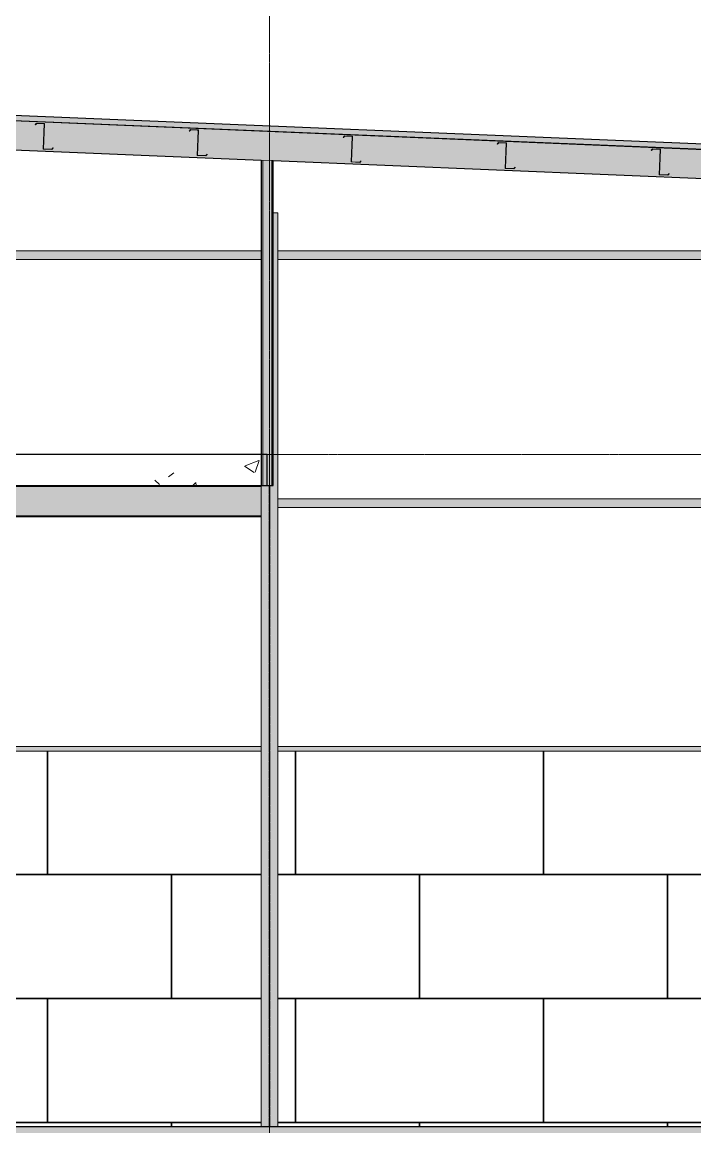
# Model space of a CAD drawing. Header units: inches. Extents: x -23445 to -32, y -314 to 853.
# Drawn here: x -12303.6 to -12041.7, y 0 to 430.1 of the extents above; entities that cross this region are included whole.
import ezdxf

# ---------------------------------------------------------------- set-up
doc = ezdxf.new("R2010")
doc.units = ezdxf.units.IN
doc.header["$MEASUREMENT"] = 0
doc.linetypes.add('Grid Line 1_2_', pattern=[0.875, 0.5, -0.125, 0.125, -0.125])
doc.linetypes.add('Hidden 1_8_', pattern=[0.1875, 0.125, -0.0625])
for name, color, linetype, lineweight in [('A-CLNG', 13, 'Continuous', 9), ('A-CLNG-PATT', 13, 'Continuous', 9), ('A-FLOR', 192, 'Continuous', 9), ('A-FLOR-LEVL', 51, 'Continuous', 9), ('A-FLOR-PATT', 8, 'Continuous', 25), ('A-ROOF', 132, 'Continuous', 9), ('A-WALL', 113, 'Continuous', 9), ('A-WALL-PATT', 111, 'Continuous', 25), ('I-WALL', 2, 'Continuous', 9), ('S-BEAM', 12, 'Continuous', 9), ('S-COLS', 52, 'Continuous', 9), ('S-GRID', 1, 'Continuous', 9)]:
    doc.layers.add(name, color=color, linetype=linetype, lineweight=lineweight)
pattern_1 = [(50, (22063.86, 65.275), (55.0854, -4.81984), [5.76, -63.36]), (355, (22063.86, 65.275), (-10.65569, 57.76853), [4.608, -50.688]), (100.451, (22068.45, 64.874), (44.42947, 52.94866), [4.895, -53.848]), (46.184, (22063.86, 80.635), (81.96444, -12.71212), [8.64, -95.04]), (96.636, (22070.69, 79.576), (71.7815, 74.81238), [7.343, -80.772]), (351.184, (22063.86, 80.635), (71.78195, 74.81243), [6.912, -76.032]), (21, (22071.54, 76.795), (45.84207, -30.92146), [5.76, -63.36]), (326, (22071.54, 76.795), (18.68706, 55.69148), [4.608, -50.688]), (71.451, (22075.36, 74.22), (64.52891, 24.77011), [4.895, -53.848]), (37.5, (22063.858, 65.275), (0.933895, 25.566816), [2.534, -47.539, 2.534, -48.922, -50.88]), (37.5, (22063.858, 65.275), (0.933895, 25.566816), [-101.53, 2.534, -48.346]), (7.5, (22063.858, 65.275), (20.20404, 30.291303), [2.534, -26.803, 2.534, -46.387, -19.392]), (7.5, (22063.858, 65.275), (20.20404, 30.291303), [-78.259, 2.534, -16.858]), (327.5, (22046.732, 65.275), (40.997785, -1.732403), [2.534, -16.666, 2.534, -57.37, -79.488]), (327.5, (22046.732, 65.275), (40.997785, -1.732403), [-79.104, 2.534, -76.954]), (317.5, (22039.052, 65.275), (44.788883, 7.68784), [2.534, -22.426, 2.534, -37.248, -56.448]), (317.5, (22039.052, 65.275), (44.788883, 7.68784), [-64.742, 2.534, -53.914])]
pattern_2 = [(45, (22063.858, 65.275), (-19.007, 19.007), []), (45, (22063.858, 94.075), (-19.007, 19.007), [])]

# ---------------------------------------------------------------- blocks, each defined once
blk = doc.blocks.new('Struct_Xcel_Sports Complex_rvt-3-Building Section - North_South looking East _ Lounge')
at = {"layer": 'A-FLOR-PATT', "lineweight": 9}
h = blk.add_hatch(dxfattribs=at)
h.set_pattern_fill('FP_37', style=0, pattern_type=2)
h.set_pattern_definition(pattern_1)
h.paths.add_polyline_path([(22790.8, -6), (22790.8, 0), (21132.3, 0), (21132.3, -6), (22724.07, -6)], flags=0)
at = {"layer": 'A-FLOR', "color": 250, "lineweight": 25}
blk.add_line((22790.8, 0), (21143.55, 0), dxfattribs=at)
blk = doc.blocks.new('W-Wide Flange-Column - W12X26-1530482-Building Section - North_South looking East _ Lounge')
at = {"layer": 'S-COLS', "linetype": 'Hidden 1_8_'}
for p, q in [((21384.9, 0), (21384.9, 249.75)), ((21385.21, 249.75), (21385.21, 0))]:
    blk.add_line(p, q, dxfattribs=at)
blk = doc.blocks.new('Girt_Z - 10_D-V91-Building Section - North_South looking East _ Lounge')
at = {"layer": 'S-BEAM'}
h = blk.add_hatch(dxfattribs=at)
h.set_pattern_fill('FP_35', color=256, style=0, pattern_type=2)
h.set_pattern_definition(pattern_2)
h.paths.add_polyline_path([(21300.37, 380.52), (21300.88, 381.08), (21300.8, 381.15), (21300.33, 380.64), (21297.19, 380.77), (21297, 380.66)], flags=0)
h.paths.add_polyline_path([(21297, 380.66), (21297.12, 380.85), (21297.52, 390.46), (21297.41, 390.47), (21297.35, 389)], flags=0)
h.paths.add_polyline_path([(21293.98, 390.15), (21294.45, 390.67), (21297.34, 390.55), (21297.34, 390.66), (21294.41, 390.78), (21293.9, 390.23)], flags=0)
at = {"layer": 'S-BEAM', "lineweight": 15}
for p, q in [((21294.41, 390.78), (21293.9, 390.23)), ((21293.9, 390.23), (21293.98, 390.15)), ((21293.98, 390.15), (21294.45, 390.67)), ((21297.34, 390.66), (21294.41, 390.78)), ((21294.45, 390.67), (21297.34, 390.55)), ((21297.41, 390.47), (21297, 380.66)), ((21297.12, 380.85), (21297.52, 390.46)), ((21297, 380.66), (21300.37, 380.52)), ((21300.33, 380.64), (21297.19, 380.77)), ((21300.8, 381.15), (21300.33, 380.64)), ((21300.37, 380.52), (21300.88, 381.08)), ((21300.88, 381.08), (21300.8, 381.15))]:
    blk.add_line(p, q, dxfattribs=at)
for centre, radius, start, end in [((21297.33, 390.47), 0.187, 357.6141, 87.6141), ((21297.33, 390.47), 0.0782, 357.6141, 85.4913), ((21297.2, 380.84), 0.0782, 177.6141, 264.5717)]:
    blk.add_arc(centre, radius, start, end, dxfattribs=at)
blk = doc.blocks.new('Girt_Z - 10_D-V92-Building Section - North_South looking East _ Lounge')
at = {"layer": 'S-BEAM'}
h = blk.add_hatch(dxfattribs=at)
h.set_pattern_fill('FP_35', color=256, style=0, pattern_type=2)
h.set_pattern_definition(pattern_2)
h.paths.add_polyline_path([(21360.32, 378.03), (21360.83, 378.58), (21360.75, 378.65), (21360.28, 378.14), (21357.14, 378.27), (21356.95, 378.17)], flags=0)
h.paths.add_polyline_path([(21356.95, 378.17), (21357.07, 378.35), (21357.47, 387.97), (21357.36, 387.97)], flags=0)
h.paths.add_polyline_path([(21353.93, 387.66), (21354.4, 388.17), (21357.29, 388.05), (21357.29, 388.16), (21354.35, 388.28), (21353.85, 387.73)], flags=0)
at = {"layer": 'S-BEAM', "lineweight": 15}
for p, q in [((21354.35, 388.28), (21353.85, 387.73)), ((21353.85, 387.73), (21353.93, 387.66)), ((21353.93, 387.66), (21354.4, 388.17)), ((21357.29, 388.16), (21354.35, 388.28)), ((21354.4, 388.17), (21357.29, 388.05)), ((21357.36, 387.97), (21356.95, 378.17)), ((21357.07, 378.35), (21357.47, 387.97)), ((21360.75, 378.65), (21360.28, 378.14)), ((21360.32, 378.03), (21360.83, 378.58)), ((21360.83, 378.58), (21360.75, 378.65)), ((21356.95, 378.17), (21360.32, 378.03)), ((21360.28, 378.14), (21357.14, 378.27))]:
    blk.add_line(p, q, dxfattribs=at)
for centre, radius, start, end in [((21357.28, 387.97), 0.187, 357.6141, 87.6141), ((21357.28, 387.97), 0.0782, 357.6141, 85.4913), ((21357.15, 378.35), 0.0782, 177.6141, 264.5717)]:
    blk.add_arc(centre, radius, start, end, dxfattribs=at)
blk = doc.blocks.new('Girt_Z - 10_D-V93-Building Section - North_South looking East _ Lounge')
at = {"layer": 'S-BEAM', "lineweight": 15}
for p, q in [((21414.3, 385.79), (21413.8, 385.23)), ((21413.8, 385.23), (21413.88, 385.16)), ((21413.88, 385.16), (21414.35, 385.67)), ((21417.24, 385.66), (21414.3, 385.79)), ((21414.35, 385.67), (21417.23, 385.55)), ((21417.31, 385.47), (21416.9, 375.67)), ((21417.02, 375.85), (21417.42, 385.47)), ((21416.9, 375.67), (21420.27, 375.53)), ((21420.22, 375.64), (21417.09, 375.77)), ((21420.7, 376.16), (21420.22, 375.64)), ((21420.27, 375.53), (21420.78, 376.08)), ((21420.78, 376.08), (21420.7, 376.16))]:
    blk.add_line(p, q, dxfattribs=at)
for centre, radius, start, end in [((21417.23, 385.48), 0.0782, 357.6141, 85.4913), ((21417.23, 385.48), 0.187, 357.6141, 87.6141), ((21417.09, 375.85), 0.0782, 177.6141, 264.5717)]:
    blk.add_arc(centre, radius, start, end, dxfattribs=at)
blk = doc.blocks.new('Girt_Z - 10_D-V94-Building Section - North_South looking East _ Lounge')
at = {"layer": 'S-BEAM'}
h = blk.add_hatch(dxfattribs=at)
h.set_pattern_fill('FP_35', color=256, style=0, pattern_type=2)
h.set_pattern_definition(pattern_2)
h.paths.add_polyline_path([(21480.22, 373.03), (21480.72, 373.58), (21480.64, 373.66), (21480.17, 373.14), (21477.03, 373.27), (21476.85, 373.17)], flags=0)
h.paths.add_polyline_path([(21476.85, 373.17), (21476.96, 373.35), (21477.36, 382.97), (21477.25, 382.97)], flags=0)
h.paths.add_polyline_path([(21473.82, 382.66), (21474.3, 383.18), (21477.18, 383.06), (21477.18, 383.17), (21474.25, 383.29), (21473.74, 382.73)], flags=0)
at = {"layer": 'S-BEAM', "lineweight": 15}
for p, q in [((21474.25, 383.29), (21473.74, 382.73)), ((21473.82, 382.66), (21474.3, 383.18)), ((21477.18, 383.17), (21474.25, 383.29)), ((21474.3, 383.18), (21477.18, 383.06)), ((21477.25, 382.97), (21476.85, 373.17)), ((21476.96, 373.35), (21477.36, 382.97)), ((21473.74, 382.73), (21473.82, 382.66)), ((21476.85, 373.17), (21480.22, 373.03)), ((21480.17, 373.14), (21477.03, 373.27)), ((21480.64, 373.66), (21480.17, 373.14)), ((21480.22, 373.03), (21480.72, 373.58)), ((21480.72, 373.58), (21480.64, 373.66))]:
    blk.add_line(p, q, dxfattribs=at)
for centre, radius, start, end in [((21477.18, 382.98), 0.187, 357.6141, 87.6141), ((21477.18, 382.98), 0.0782, 357.6141, 85.4913), ((21477.04, 373.35), 0.0782, 177.6141, 264.5717)]:
    blk.add_arc(centre, radius, start, end, dxfattribs=at)
blk = doc.blocks.new('Girt_Z - 10_D-V95-Building Section - North_South looking East _ Lounge')
at = {"layer": 'S-BEAM'}
h = blk.add_hatch(dxfattribs=at)
h.set_pattern_fill('FP_35', color=256, style=0, pattern_type=2)
h.set_pattern_definition(pattern_2)
h.paths.add_polyline_path([(21540.17, 370.53), (21540.67, 371.09), (21540.59, 371.16), (21540.12, 370.64), (21536.98, 370.77), (21536.79, 370.67)], flags=0)
h.paths.add_polyline_path([(21536.79, 370.67), (21536.91, 370.86), (21537.31, 380.47), (21537.2, 380.48)], flags=0)
h.paths.add_polyline_path([(21533.77, 380.16), (21534.24, 380.68), (21537.13, 380.56), (21537.13, 380.67), (21534.2, 380.79), (21533.69, 380.24)], flags=0)
at = {"layer": 'S-BEAM', "lineweight": 15}
for p, q in [((21534.2, 380.79), (21533.69, 380.24)), ((21533.69, 380.24), (21533.77, 380.16)), ((21533.77, 380.16), (21534.24, 380.68)), ((21537.13, 380.67), (21534.2, 380.79)), ((21534.24, 380.68), (21537.13, 380.56)), ((21537.2, 380.48), (21536.79, 370.67)), ((21536.91, 370.86), (21537.31, 380.47)), ((21536.79, 370.67), (21540.17, 370.53)), ((21540.12, 370.64), (21536.98, 370.77)), ((21540.59, 371.16), (21540.12, 370.64)), ((21540.17, 370.53), (21540.67, 371.09)), ((21540.67, 371.09), (21540.59, 371.16))]:
    blk.add_line(p, q, dxfattribs=at)
for centre, radius, start, end in [((21537.12, 380.48), 0.187, 357.6141, 87.6141), ((21537.12, 380.48), 0.0782, 357.6141, 85.4913), ((21536.99, 370.85), 0.0782, 177.6141, 264.5717)]:
    blk.add_arc(centre, radius, start, end, dxfattribs=at)
blk = doc.blocks.new('W-Wide Flange - W12X26-1530486-Building Section - North_South looking East _ Lounge')
at = {"layer": 'S-BEAM'}
h = blk.add_hatch(color=256, dxfattribs=at)
h.paths.add_polyline_path([(21381.81, 249.37), (21381.8, 249.75), (21146.8, 249.75), (21146.8, 249.37), (21381.8, 249.37)], flags=0)
h.paths.add_polyline_path([(21135.05, 249.37), (21135.05, 249.75), (21134.74, 249.75), (21134.74, 249.37)], flags=0)
h.paths.add_polyline_path([(21143.79, 249.37), (21146.37, 249.37), (21146.37, 249.75), (21143.79, 249.75)], flags=0)
for points in [[(21155.36, 248.69), (21381.81, 248.69), (21381.81, 249.37), (21146.8, 249.34), (21146.8, 248.69)], [(21146.8, 238.59), (21381.81, 238.59), (21381.81, 248.69), (21146.8, 248.69), (21146.8, 242.52)], [(21155.36, 237.91), (21381.81, 237.93), (21381.81, 238.59), (21146.8, 238.58), (21146.8, 237.91)]]:
    blk.add_hatch(color=256, dxfattribs=at).paths.add_polyline_path(points, flags=0)
h = blk.add_hatch(color=256, dxfattribs=at)
h.paths.add_polyline_path([(21146.8, 237.53), (21381.81, 237.53), (21381.81, 237.91), (21146.8, 237.91)], flags=0)
h.paths.add_polyline_path([(21135.99, 237.53), (21137.17, 237.53), (21137.17, 237.91), (21134.74, 237.91), (21134.74, 237.53)], flags=0)
h.paths.add_polyline_path([(21143.79, 237.53), (21146.37, 237.53), (21146.37, 237.91), (21143.79, 237.91), (21143.79, 237.64)], flags=0)
for p, q in [((21134.74, 249.37), (21135.05, 249.37)), ((21143.79, 249.37), (21146.37, 249.37)), ((21146.8, 249.37), (21381.81, 249.37)), ((21134.74, 237.91), (21137.17, 237.91)), ((21134.74, 237.53), (21137.17, 237.53)), ((21143.78, 237.91), (21146.37, 237.91)), ((21143.78, 237.53), (21146.37, 237.53)), ((21146.8, 237.91), (21381.81, 237.91)), ((21146.8, 237.53), (21381.81, 237.53))]:
    blk.add_line(p, q, dxfattribs=at)
blk = doc.blocks.new('Girt_Z - 10_D-1223970-Building Section - North_South looking East _ Lounge')
at = {"layer": 'S-BEAM'}
h = blk.add_hatch(color=256, dxfattribs=at)
h.paths.add_polyline_path([(22347.55, 144.69), (22347.55, 148.06), (22112.05, 148.06), (22112.05, 146.25), (22233.68, 146.25), (22233.68, 144.69), (22336.73, 144.69)], flags=0)
h.paths.add_polyline_path([(21155.36, 146.25), (21381.81, 146.25), (21381.81, 148.06), (21146.8, 148.06), (21146.8, 146.25)], flags=0)
h.paths.add_polyline_path([(21388.3, 146.25), (21623.06, 146.25), (21623.06, 148.06), (21388.3, 148.06)], flags=0)
h.paths.add_polyline_path([(21629.55, 146.25), (21864.31, 146.25), (21864.31, 148.06), (21629.55, 148.06)], flags=0)
h.paths.add_polyline_path([(22105.56, 146.25), (22105.56, 148.06), (21870.8, 148.06), (21870.8, 146.25), (22104.33, 146.25)], flags=0)
for p, q in [((21146.8, 148.06), (21381.81, 148.06)), ((21388.3, 148.06), (21623.06, 148.06))]:
    blk.add_line(p, q, dxfattribs=at)
blk = doc.blocks.new('Girt_Z - 10_D-1223971-Building Section - North_South looking East _ Lounge')
at = {"layer": 'S-BEAM'}
h = blk.add_hatch(color=256, dxfattribs=at)
h.paths.add_polyline_path([(21388.3, 241.19), (21623.06, 241.19), (21623.06, 244.56), (21388.3, 244.56)], flags=0)
h.paths.add_polyline_path([(21629.55, 241.19), (21864.31, 241.19), (21864.31, 244.56), (21629.55, 244.56)], flags=0)
h.paths.add_polyline_path([(22336.73, 241.19), (22347.55, 241.19), (22347.55, 244.56), (22112.05, 244.56), (22112.05, 241.19), (22259.27, 241.19)], flags=0)
h.paths.add_polyline_path([(22105.56, 241.19), (22105.56, 244.56), (21870.8, 244.56), (21870.8, 241.19), (22104.33, 241.19)], flags=0)
for p, q in [((21388.3, 244.56), (21623.06, 244.56)), ((21388.3, 241.19), (21623.06, 241.19))]:
    blk.add_line(p, q, dxfattribs=at)
blk = doc.blocks.new('Girt_Z - 10_D-1223979-Building Section - North_South looking East _ Lounge')
at = {"layer": 'S-BEAM'}
h = blk.add_hatch(color=256, dxfattribs=at)
h.paths.add_polyline_path([(21484.59, 337.69), (22108.8, 337.69), (22108.8, 341.06), (21388.3, 341.06), (21388.3, 337.69), (21407.12, 337.69)], flags=0)
h.paths.add_polyline_path([(21174.72, 337.69), (21381.8, 337.69), (21381.8, 341.06), (21146.8, 341.06), (21146.8, 337.69)], flags=0)
for p, q in [((21146.8, 341.06), (21381.8, 341.06)), ((21388.3, 341.06), (22108.8, 341.06)), ((21146.8, 337.69), (21381.8, 337.69)), ((21388.3, 337.69), (22108.8, 337.69))]:
    blk.add_line(p, q, dxfattribs=at)

msp = doc.modelspace()

# ---------------------------------------------------------------- hatches: boundary and pattern name
at = {"layer": 'A-CLNG-PATT'}
h = msp.add_hatch(dxfattribs=at)
h.set_pattern_fill('FP_34', color=256, style=0, pattern_type=2)
h.set_pattern_definition([(161.57, (22064.818, 66.235), (-7.6802237, -0.0009796), [0, -54.643, 6.067, 0]), (18.43, (22062.898, 66.235), (-7.6802237, 0.0009796), [0, -54.643, 6.067, 0]), (108.43, (22064.818, 66.235), (3.8382953, -19.20136532), [18.211, -42.499]), (71.57, (22062.898, 66.235), (3.8382953, 19.20136532), [18.211, -42.499])])
h.paths.add_polyline_path([(-11221.68, 335.22), (-11221.68, 346.48), (-12457.31, 397.96), (-12457.31, 386.7), (-11255.63, 336.63)], flags=0)
at = {"layer": 'A-FLOR-PATT', "lineweight": 9}
h = msp.add_hatch(dxfattribs=at)
h.set_pattern_fill('FP_37', color=256, style=0, pattern_type=2)
h.set_pattern_definition(pattern_1)
h.paths.add_polyline_path([(-12410.06, 249.75), (-12208.18, 249.75), (-12208.18, 261.75), (-12410.06, 261.75)], flags=0)
at = {"layer": 'A-ROOF'}
msp.add_hatch(color=256, dxfattribs=at).paths.add_polyline_path([(-11159.27, 343.95), (-11159.27, 345.96), (-12471.91, 400.65), (-12471.91, 398.65), (-11178.16, 344.74)], flags=0)
at = {"layer": 'A-WALL-PATT', "lineweight": 9}
h = msp.add_hatch(dxfattribs=at)
h.set_pattern_fill('FP_38', color=256, style=0, pattern_type=2)
h.set_pattern_definition([(0, (22063.858, 65.275), (61.44, 15.36), [2.534, -43.546, 2.534, -43.546, -245.76]), (0, (22063.858, 65.275), (61.44, 15.36), [-92.16, 2.534, -89.626, 2.534, -43.546, -107.52]), (0, (22063.858, 65.275), (61.44, 15.36), [-230.4, 2.534, -28.186, 2.534, -74.266]), (120, (22086.898, 72.955), (-44.02215, 45.528601), [2.534, -43.546, 2.534, -43.546, -245.76]), (120, (22086.898, 72.955), (-44.02215, 45.528601), [-92.16, 2.534, -89.626, 2.534, -43.546, -107.52]), (120, (22086.898, 72.955), (-44.02215, 45.528601), [-230.4, 2.534, -28.186, 2.534, -74.266]), (240, (22094.578, 103.675), (-17.41785, -60.888601), [2.534, -43.546, 2.534, -43.546, -245.76]), (240, (22094.578, 103.675), (-17.41785, -60.888601), [-92.16, 2.534, -89.626, 2.534, -43.546, -107.52]), (240, (22094.578, 103.675), (-17.41785, -60.888601), [-230.4, 2.534, -28.186, 2.534, -74.266])])
h.paths.add_polyline_path([(-12206.43, 249.75), (-12205.81, 249.75), (-12205.81, 376.22), (-12206.43, 376.25), (-12206.43, 252.29)], flags=0)
h = msp.add_hatch(dxfattribs=at)
h.set_pattern_fill('FP_40', color=256, style=0, pattern_type=2)
h.set_pattern_definition([(90, (22011.8, -722), (-193, -193), [48, -145]), (180, (22011.8, -722), (-2e-14, -193), [96.25, -96.75]), (270, (21915.55, -674), (-193, -193), [48, -145]), (180, (22011.8, -674), (-2e-14, -193), [96.25, -96.75]), (270, (21915.3, -674), (-193, -193), [48, -145]), (180, (21915.3, -674), (-2e-14, -193), [96.25, -96.75]), (90, (21819.05, -722), (-193, -193), [48, -145]), (180, (21915.3, -722), (-2e-14, -193), [96.25, -96.75]), (90, (21963.8, -673.75), (-193, -193), [48, -145]), (180, (22012.05, -673.75), (-2e-14, -193), [48.25, -144.75]), (180, (22012.05, -625.75), (-2e-14, -193), [48.25, -144.75]), (90, (21867.3, -673.75), (-193, -193), [48, -145]), (180, (21963.55, -673.75), (-2e-14, -193), [96.25, -96.75]), (270, (21963.55, -625.75), (-193, -193), [48, -145]), (180, (21963.55, -625.75), (-2e-14, -193), [96.25, -96.75]), (180, (21867.05, -673.75), (-2e-14, -193), [48, -145]), (270, (21867.05, -625.75), (-193, -193), [48, -145]), (180, (21867.05, -625.75), (-2e-14, -193), [48, -145]), (90, (22011.8, -625.5), (-193, -193), [48, -145]), (180, (22011.8, -625.5), (-2e-14, -193), [96.25, -96.75]), (270, (21915.55, -577.5), (-193, -193), [48, -145]), (180, (22011.8, -577.5), (-2e-14, -193), [96.25, -96.75]), (270, (21915.3, -577.5), (-193, -193), [48, -145]), (180, (21915.3, -577.5), (-2e-14, -193), [96.25, -96.75]), (270, (21819.05, -577.5), (-193, -193), [48, -145]), (180, (21915.3, -625.5), (-2e-14, -193), [96.25, -96.75]), (90, (21963.8, -577.25), (-193, -193), [48, -145]), (180, (22012.05, -577.25), (-2e-14, -193), [48.25, -144.75]), (180, (22012.05, -529.25), (-2e-14, -193), [48.25, -144.75]), (90, (21867.3, -577.25), (-193, -193), [48, -145]), (180, (21963.55, -577.25), (-2e-14, -193), [96.25, -96.75]), (270, (21963.55, -529.25), (-193, -193), [48, -145]), (180, (21963.55, -529.25), (-2e-14, -193), [96.25, -96.75]), (180, (21867.05, -577.25), (-2e-14, -193), [48, -145]), (270, (21867.05, -529.25), (-193, -193), [48, -145]), (180, (21867.05, -529.25), (-2e-14, -193), [48, -145])])
h.paths.add_polyline_path([(-11962.81, 0), (-11728.05, 0), (-11728.05, 146.25), (-11962.81, 146.25), (-11962.81, 76.51)], flags=0)
h.paths.add_polyline_path([(-12437.01, 0), (-12210.55, 0), (-12210.55, 146.25), (-12445.56, 146.25), (-12445.56, 0)], flags=0)
h.paths.add_polyline_path([(-12204.06, 0), (-11969.3, 0), (-11969.3, 146.25), (-12204.06, 146.25), (-12204.06, 76.51)], flags=0)
h.paths.add_polyline_path([(-11358.68, 0), (-11358.68, 146.25), (-11480.31, 146.25), (-11480.31, 0), (-11410.56, 0)], flags=0)
h.paths.add_polyline_path([(-11486.8, 0), (-11486.8, 146.25), (-11721.56, 146.25), (-11721.56, 0), (-11488.03, 0)], flags=0)
at = {"layer": 'I-WALL', "lineweight": 5}
msp.add_hatch(color=256, dxfattribs=at).paths.add_polyline_path([(-12209.93, 249.75), (-12206.43, 249.75), (-12206.43, 376.25), (-12209.93, 376.39), (-12209.93, 252.29)], flags=0)
at = {"layer": 'S-COLS', "lineweight": 5}
msp.add_hatch(color=256, dxfattribs=at).paths.add_polyline_path([(-12204.06, 0), (-12204.06, 355.83), (-12205.81, 355.83), (-12205.81, 249.75), (-12210.55, 249.75), (-12210.55, 0)], flags=0)

# ---------------------------------------------------------------- linework, layer by layer
at = {"layer": 'A-CLNG', "lineweight": 25}
for p, q in [((-11221.68, 346.48), (-12457.31, 397.96)), ((-12457.31, 386.7), (-12210.56, 376.42)), ((-12205.81, 376.22), (-11221.68, 335.22))]:
    msp.add_line(p, q, dxfattribs=at)
at = {"layer": 'A-FLOR', "lineweight": 25}
for p, q in [((-12208.18, 261.75), (-12410.06, 261.75)), ((-12208.18, 249.75), (-12208.18, 261.75)), ((-12410.06, 249.75), (-12210.56, 249.75))]:
    msp.add_line(p, q, dxfattribs=at)
at = {"layer": 'A-FLOR-LEVL', "linetype": 'Grid Line 1_2_'}
for p, q in [((-13230.76, 261.75), (-9926.83, 261.75)), ((-13230.76, 0), (-9926.83, 0))]:
    msp.add_line(p, q, dxfattribs=at)
at = {"layer": 'A-ROOF', "lineweight": 25}
for p, q in [((-11159.27, 345.96), (-12471.91, 400.65)), ((-12471.91, 398.65), (-11159.27, 343.95))]:
    msp.add_line(p, q, dxfattribs=at)
at = {"layer": 'A-WALL'}
for p, q in [((-12205.81, 376.22), (-12210.56, 376.42)), ((-12209.93, 376.39), (-12209.93, 249.75)), ((-12206.43, 376.25), (-12206.43, 249.75)), ((-12210.55, 146.25), (-12445.56, 146.25)), ((-11969.3, 146.25), (-12204.06, 146.25))]:
    msp.add_line(p, q, dxfattribs=at)
at = {"layer": 'I-WALL', "lineweight": 25}
for p, q in [((-12210.56, 376.42), (-12210.56, 249.75)), ((-12205.81, 249.75), (-12205.81, 376.22)), ((-12210.56, 249.75), (-12205.81, 249.75))]:
    msp.add_line(p, q, dxfattribs=at)
at = {"layer": 'S-COLS'}
for p, q in [((-12205.81, 355.83), (-12204.06, 355.83)), ((-12204.06, 355.83), (-12204.06, 0)), ((-12210.55, 249.75), (-12210.55, 0))]:
    msp.add_line(p, q, dxfattribs=at)
at = {"layer": 'S-GRID', "linetype": 'Grid Line 1_2_'}
msp.add_line((-12207.31, -273.16), (-12207.31, 738.66), dxfattribs=at)
msp.add_line((-12207.31, -273.16), (-12207.31, 738.66), dxfattribs=at)

# ---------------------------------------------------------------- block references
at = {"color": 90, "lineweight": 5}
msp.add_blockref('Struct_Xcel_Sports Complex_rvt-3-Building Section - North_South looking East _ Lounge', (-33592.36, 0), dxfattribs=at)
at = {"layer": 'S-BEAM'}
for name in ['Girt_Z - 10_D-V91-Building Section - North_South looking East _ Lounge', 'Girt_Z - 10_D-V92-Building Section - North_South looking East _ Lounge', 'Girt_Z - 10_D-V93-Building Section - North_South looking East _ Lounge', 'Girt_Z - 10_D-V94-Building Section - North_South looking East _ Lounge', 'Girt_Z - 10_D-V95-Building Section - North_South looking East _ Lounge', 'Girt_Z - 10_D-1223979-Building Section - North_South looking East _ Lounge', 'W-Wide Flange - W12X26-1530486-Building Section - North_South looking East _ Lounge', 'Girt_Z - 10_D-1223971-Building Section - North_South looking East _ Lounge', 'Girt_Z - 10_D-1223970-Building Section - North_South looking East _ Lounge']:
    msp.add_blockref(name, (-33592.36, 0), dxfattribs=at)
at = {"layer": 'S-COLS', "linetype": 'Hidden 1_8_'}
msp.add_blockref('W-Wide Flange-Column - W12X26-1530482-Building Section - North_South looking East _ Lounge', (-33592.36, 0), dxfattribs=at)

doc.saveas('drawing.dxf')
